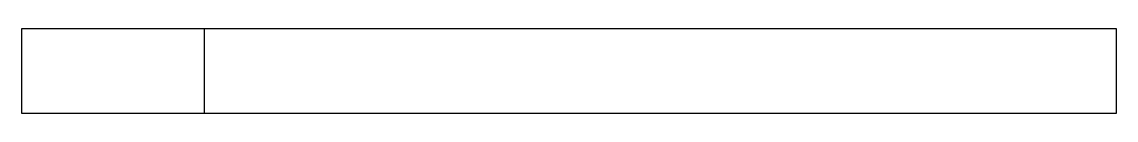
# Model space of a CAD drawing. Header units: millimetres. Extents: x -35 to -17, y -11.4 to -10.
import ezdxf

# ---------------------------------------------------------------- set-up
doc = ezdxf.new("R2010")
doc.units = ezdxf.units.MM
doc.layers.get('0').update_dxf_attribs({"linetype": 'CONTINUOUS'})

msp = doc.modelspace()

# ---------------------------------------------------------------- linework, layer by layer
msp.add_line((-32, -10), (-32, -11.4))
msp.add_lwpolyline([(-35, -10), (-17, -10), (-17, -11.4), (-35, -11.4)], close=True)

doc.saveas('drawing.dxf')
